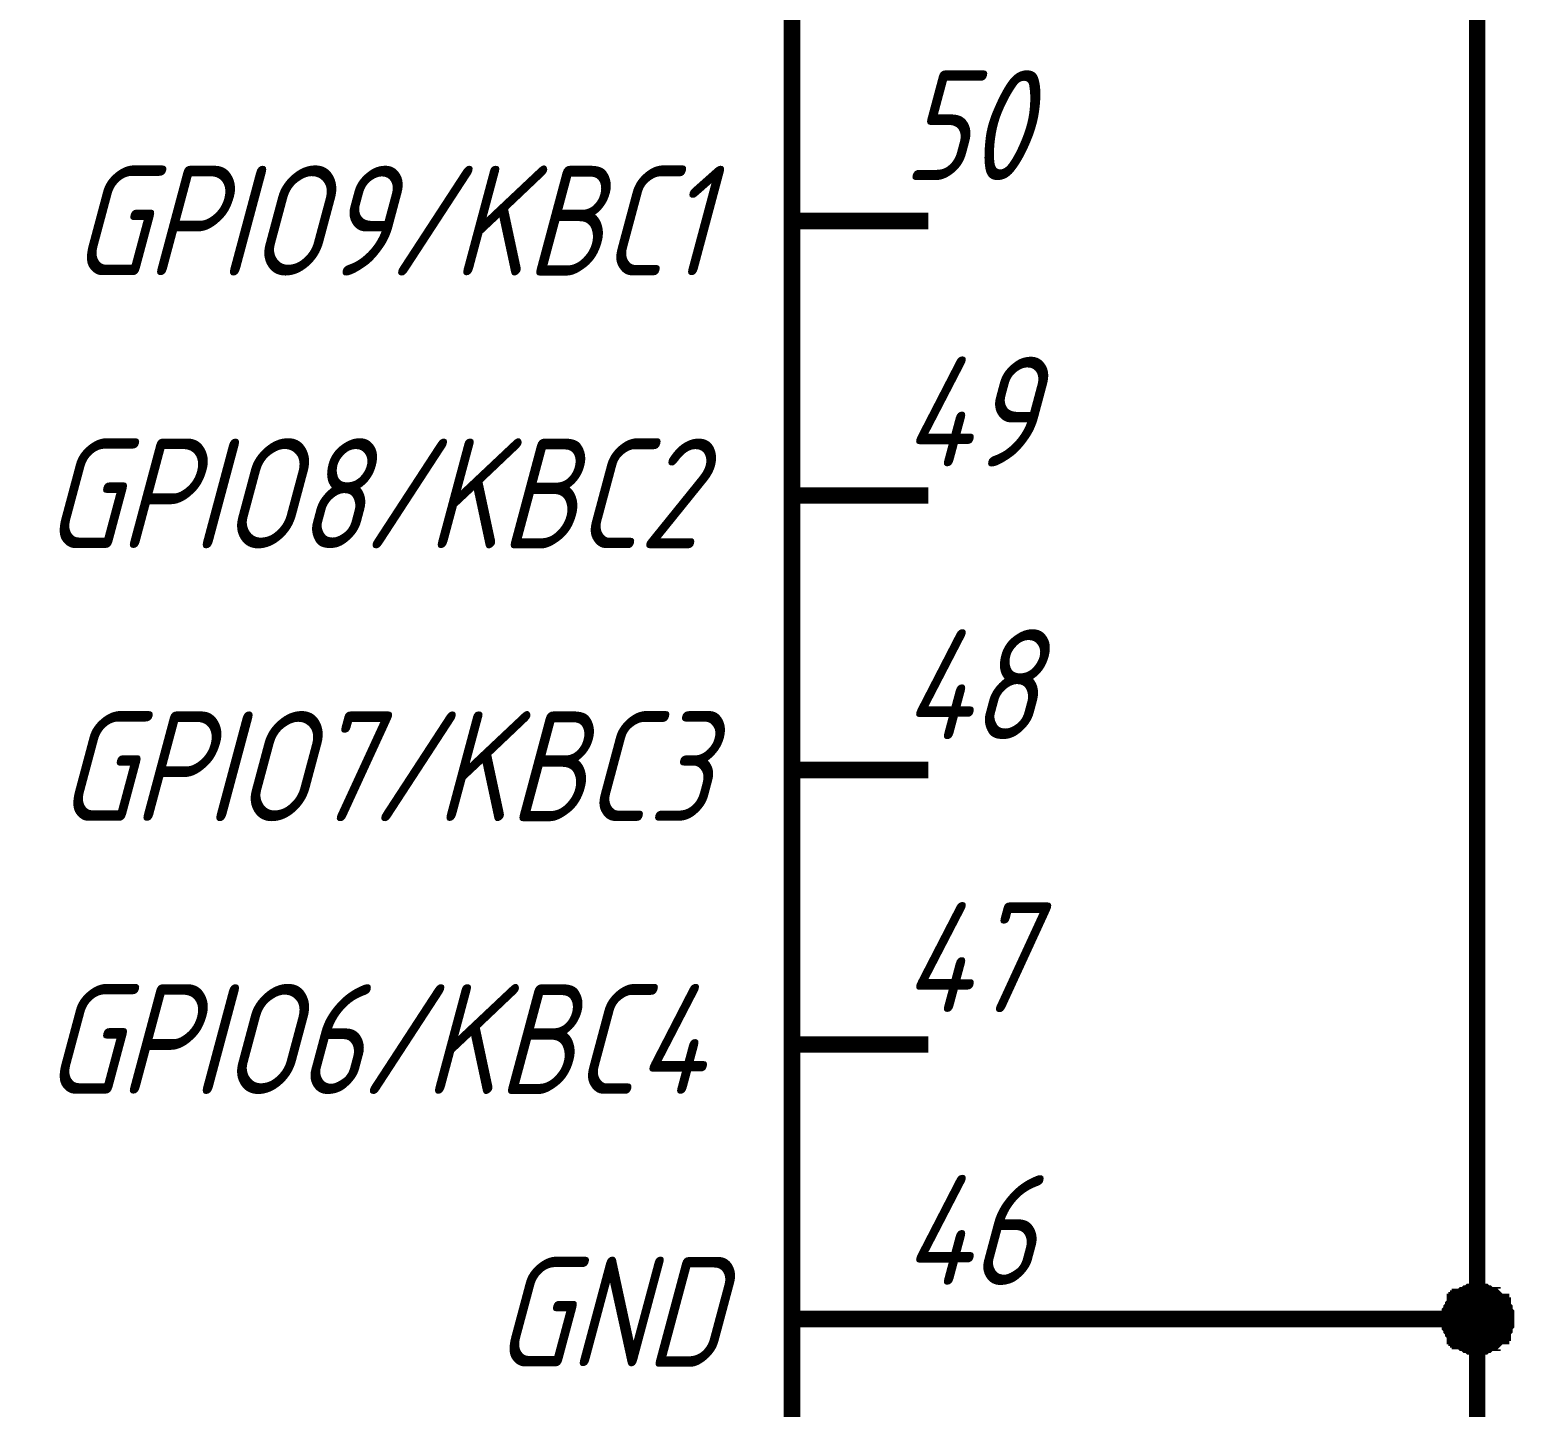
# Paper-space layout 'Layout1' of a CAD drawing. Extents: x -1 to 840, y -1 to 593.
# Drawn here: x 629.32 to 656.38, y 379.38 to 404.49 of the extents above; entities that cross this region are included whole.
import ezdxf

# ---------------------------------------------------------------- set-up
doc = ezdxf.new("R2010")
doc.units = 0
doc.header["$MEASUREMENT"] = 0
doc.layers.add('Sheet', color=255, linetype='CONTINUOUS')
doc.styles.add('GOST type A0', font='', dxfattribs={"oblique": 15, "height": 3.5})
doc.styles.get('GOST type A0').set_extended_font_data('GOST type A')

psp = doc.layouts.get("Layout1")

# ---------------------------------------------------------------- linework, layer by layer
at = {"layer": 'Sheet', "color": 7, "const_width": 0.3}
psp.add_lwpolyline([(585.728, 496.002), (643.213, 496.002), (643.213, 321.002), (585.728, 321.002), (585.728, 496.002)], close=True, dxfattribs=at)
at = {"layer": 'Sheet', "color": 7}
for points, const_width in [([(655.698, 380.993), (655.698, 415.974), (645.698, 415.974)], 0.3), ([(643.213, 401), (645.698, 401)], 0.3), ([(643.213, 395.998), (645.698, 395.998)], 0.3), ([(643.213, 390.996), (645.698, 390.996)], 0.3), ([(643.213, 385.994), (645.698, 385.994)], 0.3), ([(655.201, 380.993), (655.201, 381.024), (655.201, 381.055), (655.201, 381.055), (655.201, 381.086), (655.201, 381.117), (655.232, 381.148), (655.232, 381.179), (655.232, 381.179), (655.263, 381.21), (655.263, 381.241), (655.263, 381.241), (655.294, 381.272), (655.294, 381.303), (655.325, 381.303), (655.325, 381.334), (655.356, 381.334), (655.356, 381.365), (655.387, 381.365), (655.387, 381.396), (655.418, 381.396), (655.449, 381.428), (655.449, 381.428), (655.48, 381.428), (655.511, 381.459), (655.511, 381.459), (655.542, 381.459), (655.574, 381.49), (655.605, 381.49), (655.636, 381.49), (655.636, 381.49), (655.667, 381.49), (655.698, 381.49)], 0.3), ([(655.201, 380.993), (655.201, 381.024), (655.201, 381.055), (655.201, 381.055), (655.201, 381.086), (655.201, 381.117), (655.232, 381.148), (655.232, 381.179), (655.232, 381.179), (655.263, 381.21), (655.263, 381.241), (655.263, 381.241), (655.294, 381.272), (655.294, 381.303), (655.325, 381.303), (655.325, 381.334), (655.356, 381.334), (655.356, 381.365), (655.387, 381.365), (655.387, 381.396), (655.418, 381.396), (655.449, 381.428), (655.449, 381.428), (655.48, 381.428), (655.511, 381.459), (655.511, 381.459), (655.542, 381.459), (655.574, 381.49), (655.605, 381.49), (655.636, 381.49), (655.636, 381.49), (655.667, 381.49), (655.698, 381.49)], 0.3), ([(655.201, 380.993), (655.201, 381.024), (655.201, 381.055), (655.201, 381.055), (655.201, 381.086), (655.201, 381.117), (655.232, 381.148), (655.232, 381.179), (655.232, 381.179), (655.263, 381.21), (655.263, 381.241), (655.263, 381.241), (655.294, 381.272), (655.294, 381.303), (655.325, 381.303), (655.325, 381.334), (655.356, 381.334), (655.356, 381.365), (655.387, 381.365), (655.387, 381.396), (655.418, 381.396), (655.449, 381.428), (655.449, 381.428), (655.48, 381.428), (655.511, 381.459), (655.511, 381.459), (655.542, 381.459), (655.574, 381.49), (655.605, 381.49), (655.636, 381.49), (655.636, 381.49), (655.667, 381.49), (655.698, 381.49)], 0.3), ([(655.201, 380.993), (655.201, 381.024), (655.201, 381.055), (655.201, 381.055), (655.201, 381.086), (655.201, 381.117), (655.232, 381.148), (655.232, 381.179), (655.232, 381.179), (655.263, 381.21), (655.263, 381.241), (655.263, 381.241), (655.294, 381.272), (655.294, 381.303), (655.325, 381.303), (655.325, 381.334), (655.356, 381.334), (655.356, 381.365), (655.387, 381.365), (655.387, 381.396), (655.418, 381.396), (655.449, 381.428), (655.449, 381.428), (655.48, 381.428), (655.511, 381.459), (655.511, 381.459), (655.542, 381.459), (655.574, 381.49), (655.605, 381.49), (655.636, 381.49), (655.636, 381.49), (655.667, 381.49), (655.698, 381.49)], 0.3), ([(655.201, 380.993), (655.201, 381.024), (655.201, 381.055), (655.201, 381.055), (655.201, 381.086), (655.201, 381.117), (655.232, 381.148), (655.232, 381.179), (655.232, 381.179), (655.263, 381.21), (655.263, 381.241), (655.263, 381.241), (655.294, 381.272), (655.294, 381.303), (655.325, 381.303), (655.325, 381.334), (655.356, 381.334), (655.356, 381.365), (655.387, 381.365), (655.387, 381.396), (655.418, 381.396), (655.449, 381.428), (655.449, 381.428), (655.48, 381.428), (655.511, 381.459), (655.511, 381.459), (655.542, 381.459), (655.574, 381.49), (655.605, 381.49), (655.636, 381.49), (655.636, 381.49), (655.667, 381.49), (655.698, 381.49)], 0.0991), ([(655.201, 380.993), (655.201, 381.024), (655.201, 381.055), (655.201, 381.055), (655.201, 381.086), (655.201, 381.117), (655.232, 381.148), (655.232, 381.179), (655.232, 381.179), (655.263, 381.21), (655.263, 381.241), (655.263, 381.241), (655.294, 381.272), (655.294, 381.303), (655.325, 381.303), (655.325, 381.334), (655.356, 381.334), (655.356, 381.365), (655.387, 381.365), (655.387, 381.396), (655.418, 381.396), (655.449, 381.428), (655.449, 381.428), (655.48, 381.428), (655.511, 381.459), (655.511, 381.459), (655.542, 381.459), (655.574, 381.49), (655.605, 381.49), (655.636, 381.49), (655.636, 381.49), (655.667, 381.49), (655.698, 381.49)], 0.0991), ([(655.201, 380.993), (655.201, 381.024), (655.201, 381.055), (655.201, 381.055), (655.201, 381.086), (655.201, 381.117), (655.232, 381.148), (655.232, 381.179), (655.232, 381.179), (655.263, 381.21), (655.263, 381.241), (655.263, 381.241), (655.294, 381.272), (655.294, 381.303), (655.325, 381.303), (655.325, 381.334), (655.356, 381.334), (655.356, 381.365), (655.387, 381.365), (655.387, 381.396), (655.418, 381.396), (655.449, 381.428), (655.449, 381.428), (655.48, 381.428), (655.511, 381.459), (655.511, 381.459), (655.542, 381.459), (655.574, 381.49), (655.605, 381.49), (655.636, 381.49), (655.636, 381.49), (655.667, 381.49), (655.698, 381.49)], 0.0991), ([(655.201, 380.993), (655.201, 381.024), (655.201, 381.055), (655.201, 381.055), (655.201, 381.086), (655.201, 381.117), (655.232, 381.148), (655.232, 381.179), (655.232, 381.179), (655.263, 381.21), (655.263, 381.241), (655.263, 381.241), (655.294, 381.272), (655.294, 381.303), (655.325, 381.303), (655.325, 381.334), (655.356, 381.334), (655.356, 381.365), (655.387, 381.365), (655.387, 381.396), (655.418, 381.396), (655.449, 381.428), (655.449, 381.428), (655.48, 381.428), (655.511, 381.459), (655.511, 381.459), (655.542, 381.459), (655.574, 381.49), (655.605, 381.49), (655.636, 381.49), (655.636, 381.49), (655.667, 381.49), (655.698, 381.49)], 0.0991), ([(655.698, 381.49), (655.698, 381.49)], 0.3), ([(655.698, 381.49), (655.729, 381.49), (655.76, 381.49), (655.76, 381.49), (655.791, 381.49), (655.822, 381.49), (655.853, 381.459), (655.884, 381.459), (655.884, 381.459), (655.915, 381.428), (655.946, 381.428), (655.977, 381.428), (655.977, 381.396), (656.008, 381.396), (656.039, 381.365), (656.039, 381.365), (656.07, 381.334), (656.07, 381.334), (656.101, 381.303), (656.133, 381.303), (656.133, 381.272), (656.133, 381.241), (656.164, 381.241), (656.164, 381.21), (656.195, 381.179), (656.195, 381.179), (656.195, 381.148), (656.195, 381.117), (656.226, 381.086), (656.226, 381.055), (656.226, 381.055), (656.226, 381.024), (656.226, 380.993)], 0.3), ([(655.698, 381.49), (655.698, 381.49)], 0.3), ([(655.698, 381.49), (655.729, 381.49), (655.76, 381.49), (655.76, 381.49), (655.791, 381.49), (655.822, 381.49), (655.853, 381.459), (655.884, 381.459), (655.884, 381.459), (655.915, 381.428), (655.946, 381.428), (655.977, 381.428), (655.977, 381.396), (656.008, 381.396), (656.039, 381.365), (656.039, 381.365), (656.07, 381.334), (656.07, 381.334), (656.101, 381.303), (656.133, 381.303), (656.133, 381.272), (656.133, 381.241), (656.164, 381.241), (656.164, 381.21), (656.195, 381.179), (656.195, 381.179), (656.195, 381.148), (656.195, 381.117), (656.226, 381.086), (656.226, 381.055), (656.226, 381.055), (656.226, 381.024), (656.226, 380.993)], 0.3), ([(655.698, 381.49), (655.698, 381.49)], 0.3), ([(655.698, 381.49), (655.729, 381.49), (655.76, 381.49), (655.76, 381.49), (655.791, 381.49), (655.822, 381.49), (655.853, 381.459), (655.884, 381.459), (655.884, 381.459), (655.915, 381.428), (655.946, 381.428), (655.977, 381.428), (655.977, 381.396), (656.008, 381.396), (656.039, 381.365), (656.039, 381.365), (656.07, 381.334), (656.07, 381.334), (656.101, 381.303), (656.133, 381.303), (656.133, 381.272), (656.133, 381.241), (656.164, 381.241), (656.164, 381.21), (656.195, 381.179), (656.195, 381.179), (656.195, 381.148), (656.195, 381.117), (656.226, 381.086), (656.226, 381.055), (656.226, 381.055), (656.226, 381.024), (656.226, 380.993)], 0.3), ([(655.698, 381.49), (655.698, 381.49)], 0.3), ([(655.698, 381.49), (655.729, 381.49), (655.76, 381.49), (655.76, 381.49), (655.791, 381.49), (655.822, 381.49), (655.853, 381.459), (655.884, 381.459), (655.884, 381.459), (655.915, 381.428), (655.946, 381.428), (655.977, 381.428), (655.977, 381.396), (656.008, 381.396), (656.039, 381.365), (656.039, 381.365), (656.07, 381.334), (656.07, 381.334), (656.101, 381.303), (656.133, 381.303), (656.133, 381.272), (656.133, 381.241), (656.164, 381.241), (656.164, 381.21), (656.195, 381.179), (656.195, 381.179), (656.195, 381.148), (656.195, 381.117), (656.226, 381.086), (656.226, 381.055), (656.226, 381.055), (656.226, 381.024), (656.226, 380.993)], 0.3), ([(655.698, 381.49), (655.698, 381.49)], 0.0991), ([(655.698, 381.49), (655.729, 381.49), (655.76, 381.49), (655.76, 381.49), (655.791, 381.49), (655.822, 381.49), (655.853, 381.459), (655.884, 381.459), (655.884, 381.459), (655.915, 381.428), (655.946, 381.428), (655.977, 381.428), (655.977, 381.396), (656.008, 381.396), (656.039, 381.365), (656.039, 381.365), (656.07, 381.334), (656.07, 381.334), (656.101, 381.303), (656.133, 381.303), (656.133, 381.272), (656.133, 381.241), (656.164, 381.241), (656.164, 381.21), (656.195, 381.179), (656.195, 381.179), (656.195, 381.148), (656.195, 381.117), (656.226, 381.086), (656.226, 381.055), (656.226, 381.055), (656.226, 381.024), (656.226, 380.993)], 0.0991), ([(655.698, 381.49), (655.698, 381.49)], 0.0991), ([(655.698, 381.49), (655.729, 381.49), (655.76, 381.49), (655.76, 381.49), (655.791, 381.49), (655.822, 381.49), (655.853, 381.459), (655.884, 381.459), (655.884, 381.459), (655.915, 381.428), (655.946, 381.428), (655.977, 381.428), (655.977, 381.396), (656.008, 381.396), (656.039, 381.365), (656.039, 381.365), (656.07, 381.334), (656.07, 381.334), (656.101, 381.303), (656.133, 381.303), (656.133, 381.272), (656.133, 381.241), (656.164, 381.241), (656.164, 381.21), (656.195, 381.179), (656.195, 381.179), (656.195, 381.148), (656.195, 381.117), (656.226, 381.086), (656.226, 381.055), (656.226, 381.055), (656.226, 381.024), (656.226, 380.993)], 0.0991), ([(655.698, 381.49), (655.698, 381.49)], 0.0991), ([(655.698, 381.49), (655.729, 381.49), (655.76, 381.49), (655.76, 381.49), (655.791, 381.49), (655.822, 381.49), (655.853, 381.459), (655.884, 381.459), (655.884, 381.459), (655.915, 381.428), (655.946, 381.428), (655.977, 381.428), (655.977, 381.396), (656.008, 381.396), (656.039, 381.365), (656.039, 381.365), (656.07, 381.334), (656.07, 381.334), (656.101, 381.303), (656.133, 381.303), (656.133, 381.272), (656.133, 381.241), (656.164, 381.241), (656.164, 381.21), (656.195, 381.179), (656.195, 381.179), (656.195, 381.148), (656.195, 381.117), (656.226, 381.086), (656.226, 381.055), (656.226, 381.055), (656.226, 381.024), (656.226, 380.993)], 0.0991), ([(655.698, 381.49), (655.698, 381.49)], 0.0991), ([(655.698, 381.49), (655.729, 381.49), (655.76, 381.49), (655.76, 381.49), (655.791, 381.49), (655.822, 381.49), (655.853, 381.459), (655.884, 381.459), (655.884, 381.459), (655.915, 381.428), (655.946, 381.428), (655.977, 381.428), (655.977, 381.396), (656.008, 381.396), (656.039, 381.365), (656.039, 381.365), (656.07, 381.334), (656.07, 381.334), (656.101, 381.303), (656.133, 381.303), (656.133, 381.272), (656.133, 381.241), (656.164, 381.241), (656.164, 381.21), (656.195, 381.179), (656.195, 381.179), (656.195, 381.148), (656.195, 381.117), (656.226, 381.086), (656.226, 381.055), (656.226, 381.055), (656.226, 381.024), (656.226, 380.993)], 0.0991), ([(643.213, 380.993), (645.698, 380.993)], 0.3), ([(645.698, 380.993), (655.698, 380.993), (655.698, 375.991)], 0.3), ([(655.698, 380.496), (655.667, 380.496), (655.636, 380.496), (655.636, 380.496), (655.605, 380.496), (655.574, 380.496), (655.542, 380.527), (655.511, 380.527), (655.511, 380.527), (655.48, 380.558), (655.449, 380.558), (655.449, 380.558), (655.418, 380.589), (655.387, 380.589), (655.387, 380.62), (655.356, 380.62), (655.356, 380.651), (655.325, 380.651), (655.325, 380.682), (655.294, 380.682), (655.294, 380.713), (655.263, 380.744), (655.263, 380.744), (655.263, 380.775), (655.232, 380.806), (655.232, 380.806), (655.232, 380.837), (655.201, 380.868), (655.201, 380.899), (655.201, 380.93), (655.201, 380.93), (655.201, 380.962), (655.201, 380.993)], 0.3), ([(655.201, 380.993), (655.201, 380.993)], 0.3), ([(655.698, 380.496), (655.667, 380.496), (655.636, 380.496), (655.636, 380.496), (655.605, 380.496), (655.574, 380.496), (655.542, 380.527), (655.511, 380.527), (655.511, 380.527), (655.48, 380.558), (655.449, 380.558), (655.449, 380.558), (655.418, 380.589), (655.387, 380.589), (655.387, 380.62), (655.356, 380.62), (655.356, 380.651), (655.325, 380.651), (655.325, 380.682), (655.294, 380.682), (655.294, 380.713), (655.263, 380.744), (655.263, 380.744), (655.263, 380.775), (655.232, 380.806), (655.232, 380.806), (655.232, 380.837), (655.201, 380.868), (655.201, 380.899), (655.201, 380.93), (655.201, 380.93), (655.201, 380.962), (655.201, 380.993)], 0.3), ([(655.201, 380.993), (655.201, 380.993)], 0.3), ([(655.698, 380.496), (655.667, 380.496), (655.636, 380.496), (655.636, 380.496), (655.605, 380.496), (655.574, 380.496), (655.542, 380.527), (655.511, 380.527), (655.511, 380.527), (655.48, 380.558), (655.449, 380.558), (655.449, 380.558), (655.418, 380.589), (655.387, 380.589), (655.387, 380.62), (655.356, 380.62), (655.356, 380.651), (655.325, 380.651), (655.325, 380.682), (655.294, 380.682), (655.294, 380.713), (655.263, 380.744), (655.263, 380.744), (655.263, 380.775), (655.232, 380.806), (655.232, 380.806), (655.232, 380.837), (655.201, 380.868), (655.201, 380.899), (655.201, 380.93), (655.201, 380.93), (655.201, 380.962), (655.201, 380.993)], 0.3), ([(655.201, 380.993), (655.201, 380.993)], 0.3), ([(655.698, 380.496), (655.667, 380.496), (655.636, 380.496), (655.636, 380.496), (655.605, 380.496), (655.574, 380.496), (655.542, 380.527), (655.511, 380.527), (655.511, 380.527), (655.48, 380.558), (655.449, 380.558), (655.449, 380.558), (655.418, 380.589), (655.387, 380.589), (655.387, 380.62), (655.356, 380.62), (655.356, 380.651), (655.325, 380.651), (655.325, 380.682), (655.294, 380.682), (655.294, 380.713), (655.263, 380.744), (655.263, 380.744), (655.263, 380.775), (655.232, 380.806), (655.232, 380.806), (655.232, 380.837), (655.201, 380.868), (655.201, 380.899), (655.201, 380.93), (655.201, 380.93), (655.201, 380.962), (655.201, 380.993)], 0.3), ([(655.201, 380.993), (655.201, 380.993)], 0.3), ([(655.698, 380.496), (655.667, 380.496), (655.636, 380.496), (655.636, 380.496), (655.605, 380.496), (655.574, 380.496), (655.542, 380.527), (655.511, 380.527), (655.511, 380.527), (655.48, 380.558), (655.449, 380.558), (655.449, 380.558), (655.418, 380.589), (655.387, 380.589), (655.387, 380.62), (655.356, 380.62), (655.356, 380.651), (655.325, 380.651), (655.325, 380.682), (655.294, 380.682), (655.294, 380.713), (655.263, 380.744), (655.263, 380.744), (655.263, 380.775), (655.232, 380.806), (655.232, 380.806), (655.232, 380.837), (655.201, 380.868), (655.201, 380.899), (655.201, 380.93), (655.201, 380.93), (655.201, 380.962), (655.201, 380.993)], 0.0991), ([(655.201, 380.993), (655.201, 380.993)], 0.0991), ([(655.698, 380.496), (655.667, 380.496), (655.636, 380.496), (655.636, 380.496), (655.605, 380.496), (655.574, 380.496), (655.542, 380.527), (655.511, 380.527), (655.511, 380.527), (655.48, 380.558), (655.449, 380.558), (655.449, 380.558), (655.418, 380.589), (655.387, 380.589), (655.387, 380.62), (655.356, 380.62), (655.356, 380.651), (655.325, 380.651), (655.325, 380.682), (655.294, 380.682), (655.294, 380.713), (655.263, 380.744), (655.263, 380.744), (655.263, 380.775), (655.232, 380.806), (655.232, 380.806), (655.232, 380.837), (655.201, 380.868), (655.201, 380.899), (655.201, 380.93), (655.201, 380.93), (655.201, 380.962), (655.201, 380.993)], 0.0991), ([(655.201, 380.993), (655.201, 380.993)], 0.0991), ([(655.698, 380.496), (655.667, 380.496), (655.636, 380.496), (655.636, 380.496), (655.605, 380.496), (655.574, 380.496), (655.542, 380.527), (655.511, 380.527), (655.511, 380.527), (655.48, 380.558), (655.449, 380.558), (655.449, 380.558), (655.418, 380.589), (655.387, 380.589), (655.387, 380.62), (655.356, 380.62), (655.356, 380.651), (655.325, 380.651), (655.325, 380.682), (655.294, 380.682), (655.294, 380.713), (655.263, 380.744), (655.263, 380.744), (655.263, 380.775), (655.232, 380.806), (655.232, 380.806), (655.232, 380.837), (655.201, 380.868), (655.201, 380.899), (655.201, 380.93), (655.201, 380.93), (655.201, 380.962), (655.201, 380.993)], 0.0991), ([(655.201, 380.993), (655.201, 380.993)], 0.0991), ([(655.698, 380.496), (655.667, 380.496), (655.636, 380.496), (655.636, 380.496), (655.605, 380.496), (655.574, 380.496), (655.542, 380.527), (655.511, 380.527), (655.511, 380.527), (655.48, 380.558), (655.449, 380.558), (655.449, 380.558), (655.418, 380.589), (655.387, 380.589), (655.387, 380.62), (655.356, 380.62), (655.356, 380.651), (655.325, 380.651), (655.325, 380.682), (655.294, 380.682), (655.294, 380.713), (655.263, 380.744), (655.263, 380.744), (655.263, 380.775), (655.232, 380.806), (655.232, 380.806), (655.232, 380.837), (655.201, 380.868), (655.201, 380.899), (655.201, 380.93), (655.201, 380.93), (655.201, 380.962), (655.201, 380.993)], 0.0991), ([(655.201, 380.993), (655.201, 380.993)], 0.0991), ([(656.226, 380.993), (656.226, 380.962), (656.226, 380.93), (656.226, 380.93), (656.226, 380.899), (656.195, 380.868), (656.195, 380.837), (656.195, 380.806), (656.195, 380.806), (656.164, 380.775), (656.164, 380.744), (656.133, 380.744), (656.133, 380.713), (656.133, 380.682), (656.101, 380.682), (656.07, 380.651), (656.07, 380.651), (656.039, 380.62), (656.039, 380.62), (656.008, 380.589), (655.977, 380.589), (655.977, 380.558), (655.946, 380.558), (655.915, 380.558), (655.884, 380.527), (655.884, 380.527), (655.853, 380.527), (655.822, 380.496), (655.791, 380.496), (655.76, 380.496), (655.76, 380.496), (655.729, 380.496), (655.698, 380.496)], 0.3), ([(656.226, 380.993), (656.226, 380.962), (656.226, 380.93), (656.226, 380.93), (656.226, 380.899), (656.195, 380.868), (656.195, 380.837), (656.195, 380.806), (656.195, 380.806), (656.164, 380.775), (656.164, 380.744), (656.133, 380.744), (656.133, 380.713), (656.133, 380.682), (656.101, 380.682), (656.07, 380.651), (656.07, 380.651), (656.039, 380.62), (656.039, 380.62), (656.008, 380.589), (655.977, 380.589), (655.977, 380.558), (655.946, 380.558), (655.915, 380.558), (655.884, 380.527), (655.884, 380.527), (655.853, 380.527), (655.822, 380.496), (655.791, 380.496), (655.76, 380.496), (655.76, 380.496), (655.729, 380.496), (655.698, 380.496)], 0.3), ([(656.226, 380.993), (656.226, 380.962), (656.226, 380.93), (656.226, 380.93), (656.226, 380.899), (656.195, 380.868), (656.195, 380.837), (656.195, 380.806), (656.195, 380.806), (656.164, 380.775), (656.164, 380.744), (656.133, 380.744), (656.133, 380.713), (656.133, 380.682), (656.101, 380.682), (656.07, 380.651), (656.07, 380.651), (656.039, 380.62), (656.039, 380.62), (656.008, 380.589), (655.977, 380.589), (655.977, 380.558), (655.946, 380.558), (655.915, 380.558), (655.884, 380.527), (655.884, 380.527), (655.853, 380.527), (655.822, 380.496), (655.791, 380.496), (655.76, 380.496), (655.76, 380.496), (655.729, 380.496), (655.698, 380.496)], 0.3), ([(656.226, 380.993), (656.226, 380.962), (656.226, 380.93), (656.226, 380.93), (656.226, 380.899), (656.195, 380.868), (656.195, 380.837), (656.195, 380.806), (656.195, 380.806), (656.164, 380.775), (656.164, 380.744), (656.133, 380.744), (656.133, 380.713), (656.133, 380.682), (656.101, 380.682), (656.07, 380.651), (656.07, 380.651), (656.039, 380.62), (656.039, 380.62), (656.008, 380.589), (655.977, 380.589), (655.977, 380.558), (655.946, 380.558), (655.915, 380.558), (655.884, 380.527), (655.884, 380.527), (655.853, 380.527), (655.822, 380.496), (655.791, 380.496), (655.76, 380.496), (655.76, 380.496), (655.729, 380.496), (655.698, 380.496)], 0.3), ([(656.226, 380.993), (656.226, 380.962), (656.226, 380.93), (656.226, 380.93), (656.226, 380.899), (656.195, 380.868), (656.195, 380.837), (656.195, 380.806), (656.195, 380.806), (656.164, 380.775), (656.164, 380.744), (656.133, 380.744), (656.133, 380.713), (656.133, 380.682), (656.101, 380.682), (656.07, 380.651), (656.07, 380.651), (656.039, 380.62), (656.039, 380.62), (656.008, 380.589), (655.977, 380.589), (655.977, 380.558), (655.946, 380.558), (655.915, 380.558), (655.884, 380.527), (655.884, 380.527), (655.853, 380.527), (655.822, 380.496), (655.791, 380.496), (655.76, 380.496), (655.76, 380.496), (655.729, 380.496), (655.698, 380.496)], 0.0991), ([(656.226, 380.993), (656.226, 380.962), (656.226, 380.93), (656.226, 380.93), (656.226, 380.899), (656.195, 380.868), (656.195, 380.837), (656.195, 380.806), (656.195, 380.806), (656.164, 380.775), (656.164, 380.744), (656.133, 380.744), (656.133, 380.713), (656.133, 380.682), (656.101, 380.682), (656.07, 380.651), (656.07, 380.651), (656.039, 380.62), (656.039, 380.62), (656.008, 380.589), (655.977, 380.589), (655.977, 380.558), (655.946, 380.558), (655.915, 380.558), (655.884, 380.527), (655.884, 380.527), (655.853, 380.527), (655.822, 380.496), (655.791, 380.496), (655.76, 380.496), (655.76, 380.496), (655.729, 380.496), (655.698, 380.496)], 0.0991), ([(656.226, 380.993), (656.226, 380.962), (656.226, 380.93), (656.226, 380.93), (656.226, 380.899), (656.195, 380.868), (656.195, 380.837), (656.195, 380.806), (656.195, 380.806), (656.164, 380.775), (656.164, 380.744), (656.133, 380.744), (656.133, 380.713), (656.133, 380.682), (656.101, 380.682), (656.07, 380.651), (656.07, 380.651), (656.039, 380.62), (656.039, 380.62), (656.008, 380.589), (655.977, 380.589), (655.977, 380.558), (655.946, 380.558), (655.915, 380.558), (655.884, 380.527), (655.884, 380.527), (655.853, 380.527), (655.822, 380.496), (655.791, 380.496), (655.76, 380.496), (655.76, 380.496), (655.729, 380.496), (655.698, 380.496)], 0.0991), ([(656.226, 380.993), (656.226, 380.962), (656.226, 380.93), (656.226, 380.93), (656.226, 380.899), (656.195, 380.868), (656.195, 380.837), (656.195, 380.806), (656.195, 380.806), (656.164, 380.775), (656.164, 380.744), (656.133, 380.744), (656.133, 380.713), (656.133, 380.682), (656.101, 380.682), (656.07, 380.651), (656.07, 380.651), (656.039, 380.62), (656.039, 380.62), (656.008, 380.589), (655.977, 380.589), (655.977, 380.558), (655.946, 380.558), (655.915, 380.558), (655.884, 380.527), (655.884, 380.527), (655.853, 380.527), (655.822, 380.496), (655.791, 380.496), (655.76, 380.496), (655.76, 380.496), (655.729, 380.496), (655.698, 380.496)], 0.0991), ([(656.226, 380.993), (656.226, 380.993), (656.226, 380.993), (656.226, 380.993), (656.226, 380.993), (656.226, 380.993), (656.226, 380.993), (656.226, 380.993), (656.226, 380.993), (656.226, 380.993), (656.226, 380.993), (656.226, 380.993), (656.226, 380.993), (656.226, 380.993), (656.226, 380.993), (656.226, 380.993), (656.226, 380.993), (656.226, 380.993), (656.226, 380.993), (656.226, 380.993), (656.226, 380.993), (656.226, 380.993), (656.226, 380.993), (656.226, 380.993), (656.226, 380.993), (656.226, 380.993), (656.226, 380.993), (656.226, 380.993), (656.226, 380.993), (656.226, 380.993), (656.226, 380.993), (656.226, 380.993), (656.226, 380.993)], 0.3), ([(656.226, 380.993), (656.226, 380.993)], 0.3), ([(656.226, 380.993), (656.226, 380.993), (656.226, 380.993), (656.226, 380.993), (656.226, 380.993), (656.226, 380.993), (656.226, 380.993), (656.226, 380.993), (656.226, 380.993), (656.226, 380.993), (656.226, 380.993), (656.226, 380.993), (656.226, 380.993), (656.226, 380.993), (656.226, 380.993), (656.226, 380.993), (656.226, 380.993), (656.226, 380.993), (656.226, 380.993), (656.226, 380.993), (656.226, 380.993), (656.226, 380.993), (656.226, 380.993), (656.226, 380.993), (656.226, 380.993), (656.226, 380.993), (656.226, 380.993), (656.226, 380.993), (656.226, 380.993), (656.226, 380.993), (656.226, 380.993), (656.226, 380.993), (656.226, 380.993)], 0.3), ([(656.226, 380.993), (656.226, 380.993)], 0.3), ([(656.226, 380.993), (656.226, 380.993), (656.226, 380.993), (656.226, 380.993), (656.226, 380.993), (656.226, 380.993), (656.226, 380.993), (656.226, 380.993), (656.226, 380.993), (656.226, 380.993), (656.226, 380.993), (656.226, 380.993), (656.226, 380.993), (656.226, 380.993), (656.226, 380.993), (656.226, 380.993), (656.226, 380.993), (656.226, 380.993), (656.226, 380.993), (656.226, 380.993), (656.226, 380.993), (656.226, 380.993), (656.226, 380.993), (656.226, 380.993), (656.226, 380.993), (656.226, 380.993), (656.226, 380.993), (656.226, 380.993), (656.226, 380.993), (656.226, 380.993), (656.226, 380.993), (656.226, 380.993), (656.226, 380.993)], 0.3), ([(656.226, 380.993), (656.226, 380.993)], 0.3), ([(656.226, 380.993), (656.226, 380.993), (656.226, 380.993), (656.226, 380.993), (656.226, 380.993), (656.226, 380.993), (656.226, 380.993), (656.226, 380.993), (656.226, 380.993), (656.226, 380.993), (656.226, 380.993), (656.226, 380.993), (656.226, 380.993), (656.226, 380.993), (656.226, 380.993), (656.226, 380.993), (656.226, 380.993), (656.226, 380.993), (656.226, 380.993), (656.226, 380.993), (656.226, 380.993), (656.226, 380.993), (656.226, 380.993), (656.226, 380.993), (656.226, 380.993), (656.226, 380.993), (656.226, 380.993), (656.226, 380.993), (656.226, 380.993), (656.226, 380.993), (656.226, 380.993), (656.226, 380.993), (656.226, 380.993)], 0.3), ([(656.226, 380.993), (656.226, 380.993)], 0.3), ([(656.226, 380.993), (656.226, 380.993), (656.226, 380.993), (656.226, 380.993), (656.226, 380.993), (656.226, 380.993), (656.226, 380.993), (656.226, 380.993), (656.226, 380.993), (656.226, 380.993), (656.226, 380.993), (656.226, 380.993), (656.226, 380.993), (656.226, 380.993), (656.226, 380.993), (656.226, 380.993), (656.226, 380.993), (656.226, 380.993), (656.226, 380.993), (656.226, 380.993), (656.226, 380.993), (656.226, 380.993), (656.226, 380.993), (656.226, 380.993), (656.226, 380.993), (656.226, 380.993), (656.226, 380.993), (656.226, 380.993), (656.226, 380.993), (656.226, 380.993), (656.226, 380.993), (656.226, 380.993), (656.226, 380.993)], 0.0991), ([(656.226, 380.993), (656.226, 380.993)], 0.0991), ([(656.226, 380.993), (656.226, 380.993), (656.226, 380.993), (656.226, 380.993), (656.226, 380.993), (656.226, 380.993), (656.226, 380.993), (656.226, 380.993), (656.226, 380.993), (656.226, 380.993), (656.226, 380.993), (656.226, 380.993), (656.226, 380.993), (656.226, 380.993), (656.226, 380.993), (656.226, 380.993), (656.226, 380.993), (656.226, 380.993), (656.226, 380.993), (656.226, 380.993), (656.226, 380.993), (656.226, 380.993), (656.226, 380.993), (656.226, 380.993), (656.226, 380.993), (656.226, 380.993), (656.226, 380.993), (656.226, 380.993), (656.226, 380.993), (656.226, 380.993), (656.226, 380.993), (656.226, 380.993), (656.226, 380.993)], 0.0991), ([(656.226, 380.993), (656.226, 380.993)], 0.0991), ([(656.226, 380.993), (656.226, 380.993), (656.226, 380.993), (656.226, 380.993), (656.226, 380.993), (656.226, 380.993), (656.226, 380.993), (656.226, 380.993), (656.226, 380.993), (656.226, 380.993), (656.226, 380.993), (656.226, 380.993), (656.226, 380.993), (656.226, 380.993), (656.226, 380.993), (656.226, 380.993), (656.226, 380.993), (656.226, 380.993), (656.226, 380.993), (656.226, 380.993), (656.226, 380.993), (656.226, 380.993), (656.226, 380.993), (656.226, 380.993), (656.226, 380.993), (656.226, 380.993), (656.226, 380.993), (656.226, 380.993), (656.226, 380.993), (656.226, 380.993), (656.226, 380.993), (656.226, 380.993), (656.226, 380.993)], 0.0991), ([(656.226, 380.993), (656.226, 380.993)], 0.0991), ([(656.226, 380.993), (656.226, 380.993), (656.226, 380.993), (656.226, 380.993), (656.226, 380.993), (656.226, 380.993), (656.226, 380.993), (656.226, 380.993), (656.226, 380.993), (656.226, 380.993), (656.226, 380.993), (656.226, 380.993), (656.226, 380.993), (656.226, 380.993), (656.226, 380.993), (656.226, 380.993), (656.226, 380.993), (656.226, 380.993), (656.226, 380.993), (656.226, 380.993), (656.226, 380.993), (656.226, 380.993), (656.226, 380.993), (656.226, 380.993), (656.226, 380.993), (656.226, 380.993), (656.226, 380.993), (656.226, 380.993), (656.226, 380.993), (656.226, 380.993), (656.226, 380.993), (656.226, 380.993), (656.226, 380.993)], 0.0991), ([(656.226, 380.993), (656.226, 380.993)], 0.0991)]:
    psp.add_lwpolyline(points, dxfattribs=dict(at, const_width=const_width))
at = {"layer": 'Sheet', "color": 7, "const_width": 0.508}
psp.add_lwpolyline([(655.517, 381.003, 1), (656.025, 381.003, 1)], format="xyb", close=True, dxfattribs=at)

# ---------------------------------------------------------------- texts
at = {"layer": 'Sheet', "color": 7, "style": 'GOST type A0', "oblique": 15}
for s, p in [('50', (645.232, 401.745)), ('GPIO9/KBC1', (630.076, 400.006)), ('49', (645.232, 396.526)), ('GPIO8/KBC2', (629.58, 395.035)), ('48', (645.232, 391.555)), ('GPIO7/KBC3', (629.828, 390.064)), ('47', (645.232, 386.585)), ('GPIO6/KBC4', (629.58, 385.093)), ('46', (645.232, 381.614)), ('GND', (637.778, 380.123))]:
    psp.add_text(s, height=2, dxfattribs=at).set_placement(p)

doc.saveas('drawing.dxf')
